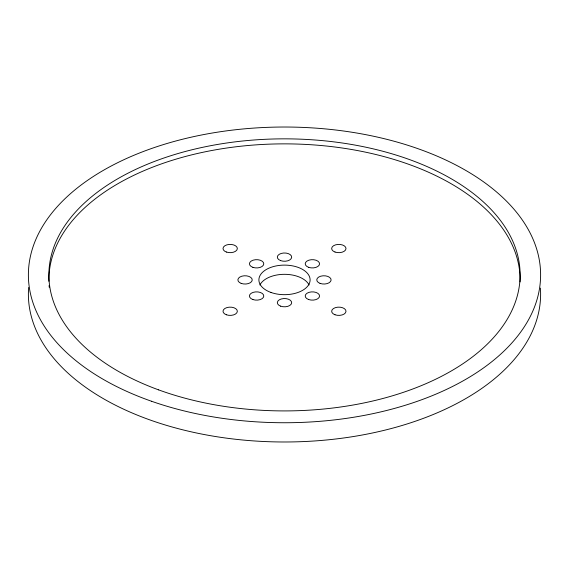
<?xml version="1.0" encoding="UTF-8"?>
<svg xmlns="http://www.w3.org/2000/svg" width="569" height="569" viewBox="0 0 569 569"><rect width="100%" height="100%" fill="white"/><g stroke="black" fill="none" stroke-linecap="round" stroke-linejoin="round"><path stroke-width="0.85" d="M49.226 287.267A235.623 136.034 0 0 1 49.083 285.56M48.891 281.285A235.623 136.034 0 0 1 285.055 143.865A235.623 136.034 0 0 1 520.094 281.932M259.905 284.977A25.612 14.787 0 0 1 284.5 274.315A25.612 14.787 0 0 1 309.095 284.977M540.401 288.078A256.114 147.862 0 0 1 283.995 441.985A256.114 147.862 0 0 1 28.642 287.494M271.008 292.466A25.612 14.787 0 0 0 310.098 280.361A25.612 14.787 0 0 0 272.395 266.868A25.612 14.787 0 0 0 271.008 292.466M308.69 267.345A7.169 4.139 0 0 0 319.558 263.874A7.169 4.139 0 0 0 308.924 260.175A7.169 4.139 0 0 0 308.69 267.345M320.048 283.376A7.169 4.139 0 0 0 331.101 280.104A7.169 4.139 0 0 0 320.674 276.214A7.169 4.139 0 0 0 320.048 283.376M308.69 299.55A7.169 4.139 0 0 0 319.558 296.079A7.169 4.139 0 0 0 308.924 292.374A7.169 4.139 0 0 0 308.69 299.55M280.609 306.15A7.169 4.139 0 0 0 291.662 302.879A7.169 4.139 0 0 0 281.228 298.988A7.169 4.139 0 0 0 280.609 306.15M252.906 299.55A7.169 4.139 0 0 0 263.781 296.079A7.169 4.139 0 0 0 253.141 292.374A7.169 4.139 0 0 0 252.906 299.55M241.164 283.376A7.169 4.139 0 0 0 252.223 280.104A7.169 4.139 0 0 0 241.789 276.214A7.169 4.139 0 0 0 241.164 283.376M252.906 267.345A7.169 4.139 0 0 0 263.781 263.874A7.169 4.139 0 0 0 253.141 260.175A7.169 4.139 0 0 0 252.906 267.345M280.609 260.602A7.169 4.139 0 0 0 291.662 257.337A7.169 4.139 0 0 0 281.228 253.44A7.169 4.139 0 0 0 280.609 260.602M335.02 252.039A7.169 4.139 0 0 0 345.995 248.681A7.169 4.139 0 0 0 335.475 244.876A7.169 4.139 0 0 0 335.02 252.039M226.362 252.039A7.169 4.139 0 0 0 237.337 248.681A7.169 4.139 0 0 0 226.818 244.876A7.169 4.139 0 0 0 226.362 252.039M226.362 314.771A7.169 4.139 0 0 0 237.337 311.421A7.169 4.139 0 0 0 226.818 307.609A7.169 4.139 0 0 0 226.362 314.771M335.02 314.771A7.169 4.139 0 0 0 345.995 311.421A7.169 4.139 0 0 0 335.475 307.609A7.169 4.139 0 0 0 335.02 314.771M151.603 401.28A256.114 147.862 0 0 0 540.55 278.127A256.114 147.862 0 0 0 161.347 145.237A256.114 147.862 0 0 0 151.603 401.28M158.609 389.872A235.623 136.034 0 0 0 519.931 280.332A235.623 136.034 0 0 0 174.953 154.441A235.623 136.034 0 0 0 158.609 389.872"/></g></svg>
